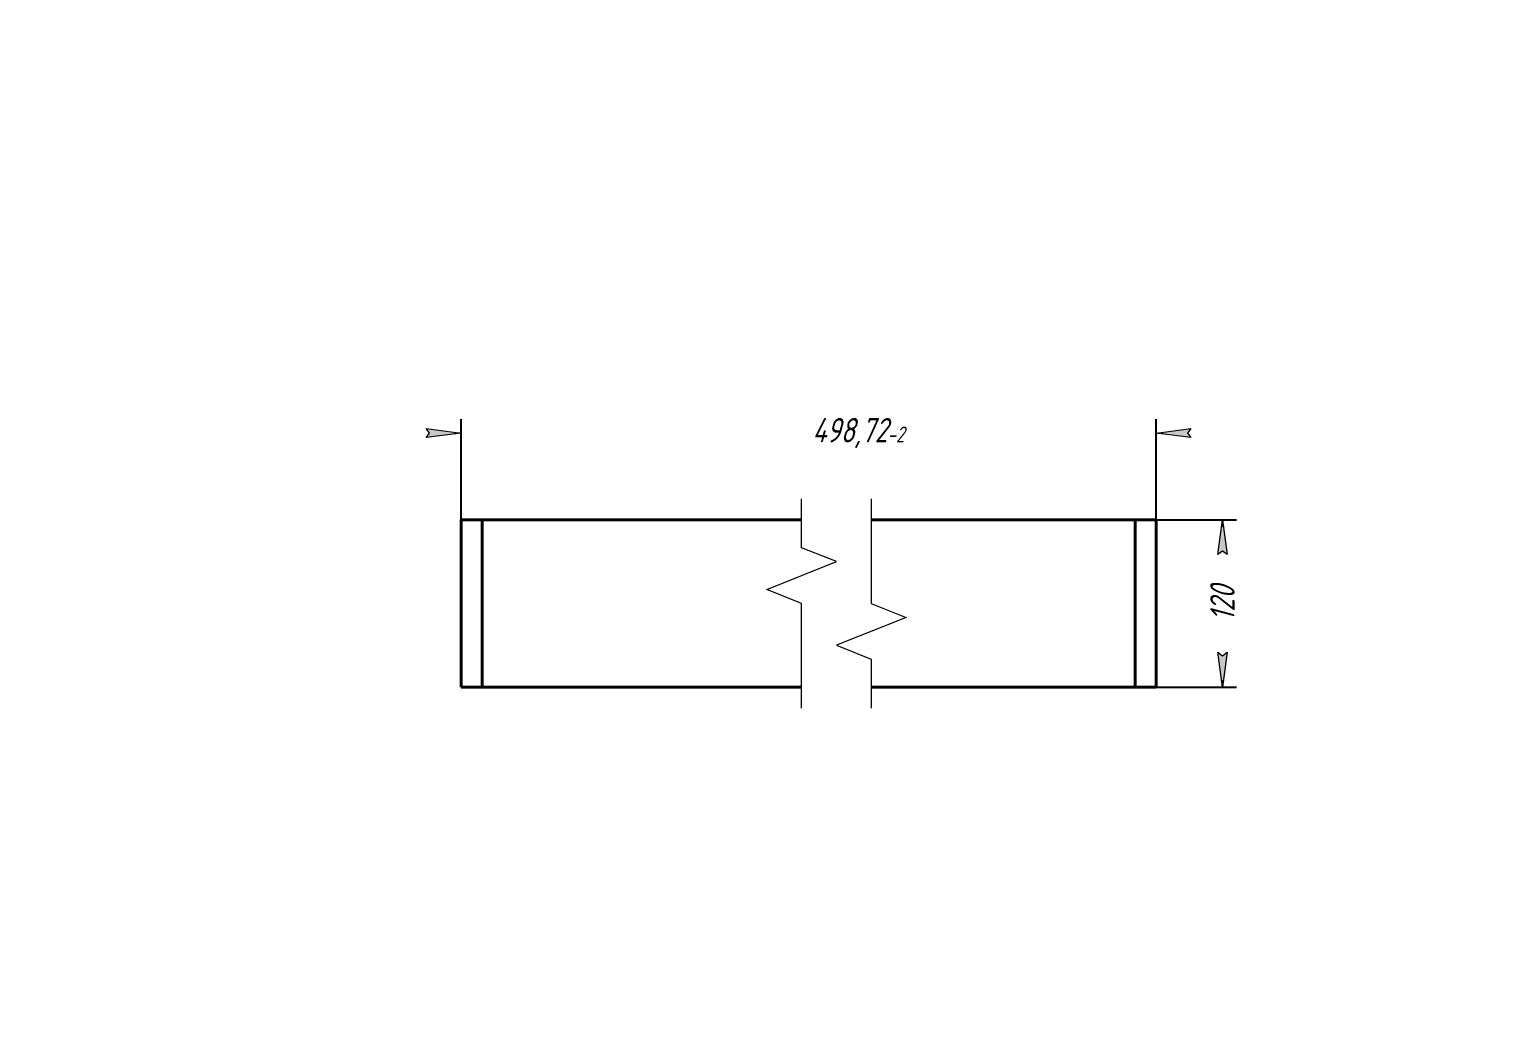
# Model space of a CAD drawing. Header units: millimetres. Extents: x 0 to 210, y 0 to 297.
# Drawn here: x 0 to 210, y 153 to 297 of the extents above; entities that cross this region are included whole.
import ezdxf

# ---------------------------------------------------------------- set-up
doc = ezdxf.new("R2010")
doc.units = ezdxf.units.MM
for name, pattern in [('K5LT_BASIC', [0]), ('K5LT_THIN', [0]), ('K5LT_THIN_INCLUDED_TO_HATCHING', [0])]:
    doc.linetypes.add(name, pattern=pattern)
doc.layers.add('Системный слой', color=7, linetype='Continuous')
doc.styles.add('KDIMTEXTSTYLE', font='GOST_AU.SHX', dxfattribs={"width": 0.96, "oblique": 15, "height": 5})
doc.dimstyles.new('KDIMSTYLE (0.20)', dxfattribs={"dimtxt": 5, "dimasz": 1, "dimexe": 2, "dimexo": 0.0625, "dimgap": 1, "dimtad": 1, "dimlfac": 5, "dimtxsty": 'KDIMTEXTSTYLE', "dimsah": 1, "dimcen": 0.09, "dimdle": 1, "dimadec": 0, "dimazin": 0, "dimtfac": 0.667, "dimtmove": 0, "dimatfit": 3, "dimfxl": 1, "dimtvp": 1, "dimtolj": 1, "dimtzin": 0, "dimarcsym": 0})

# ---------------------------------------------------------------- blocks, each defined once
blk = doc.blocks.new('U0')
at = {"layer": 'Системный слой', "color": 150, "linetype": 'K5LT_BASIC', "lineweight": 40, "true_color": 0x0080ff}
for p, q in [((110.8258452167607, 226.6650050951972), (64.97434107733812, 226.6650050951972)), ((158.6772068072214, 226.6650050951972), (120.825845216977, 226.6650050951972))]:
    blk.add_line(p, q, dxfattribs=at)
blk = doc.blocks.new('U1')
at = {"layer": 'Системный слой', "color": 150, "linetype": 'K5LT_BASIC', "lineweight": 40, "true_color": 0x0080ff}
for p, q in [((64.97434107733808, 202.6650050951972), (110.8258452167607, 202.6650050951972)), ((120.825845216977, 202.6650050951972), (158.6772068072214, 202.6650050951972))]:
    blk.add_line(p, q, dxfattribs=at)
blk = doc.blocks.new('KDIMARROW_01')
at = {"layer": 'Системный слой'}
blk.add_hatch(color=0, dxfattribs=at).paths.add_polyline_path([(-5, -0.6582624912261956), (0, 0), (-5, 0.658262491226197), (-4.5, 5.51091059616309e-16)])
at = {"layer": 'Системный слой', "color": 0, "linetype": 'K5LT_THIN', "lineweight": 18}
for p, q in [((-4.5, 5.51091059616309e-16), (-5, 0.658262491226197)), ((-5, 0.658262491226197), (0, 0)), ((0, 0), (-5, -0.6582624912261956)), ((-5, -0.6582624912261956), (-4.5, 5.51091059616309e-16)), ((0, 0), (-1, 0))]:
    blk.add_line(p, q, dxfattribs=at)
blk = doc.blocks.new('U22')
at = {"layer": 'Системный слой', "color": 7, "linetype": 'K5LT_THIN_INCLUDED_TO_HATCHING', "lineweight": 18}
for p, q in [((110.8258452167607, 222.6650050951972), (110.8258452167607, 229.665005093707)), ((115.8258452167607, 220.6650050951972), (110.8258452167607, 222.6650050951972)), ((105.8258452167607, 216.6650050951972), (115.8258452167607, 220.6650050951972)), ((110.8258452167607, 214.6650050951972), (105.8258452167607, 216.6650050951972)), ((110.8258452167607, 199.6650050944521), (110.8258452167607, 214.6650050951972))]:
    blk.add_line(p, q, dxfattribs=at)
blk = doc.blocks.new('U23')
at = {"layer": 'Системный слой', "color": 7, "linetype": 'K5LT_THIN_INCLUDED_TO_HATCHING', "lineweight": 18}
for p, q in [((120.825845216977, 229.6650050944521), (120.825845216977, 214.6650050951972)), ((120.825845216977, 214.6650050951972), (125.825845216977, 212.6650050951972)), ((125.825845216977, 212.6650050951972), (115.825845216977, 208.6650050951972)), ((115.825845216977, 208.6650050951972), (120.825845216977, 206.6650050951972)), ((120.825845216977, 206.6650050951972), (120.825845216977, 199.6650050966873))]:
    blk.add_line(p, q, dxfattribs=at)

msp = doc.modelspace()

# ---------------------------------------------------------------- linework, layer by layer
at = {"layer": 'Системный слой', "color": 150, "linetype": 'K5LT_BASIC', "lineweight": 40, "true_color": 0x0080ff}
for p, q in [((61.95358240509988, 226.6650050951972), (64.97434107733812, 226.6650050951972)), ((61.95358240509988, 226.6650050951972), (61.95358240509988, 202.6650050951972)), ((64.97434107733812, 226.6650050951972), (64.97434107733808, 202.6650050951972)), ((158.6772068072214, 226.6650050951972), (161.6979654794596, 226.6650050951972)), ((158.6772068072214, 202.6650050951972), (158.6772068072214, 226.6650050951972)), ((161.6979654794596, 202.6650050951972), (161.6979654794596, 226.6650050951972)), ((64.97434107733808, 202.6650050951972), (61.95358240509988, 202.6650050951972)), ((161.6979654794596, 202.6650050951972), (158.6772068072214, 202.6650050951972))]:
    msp.add_line(p, q, dxfattribs=at)

# ---------------------------------------------------------------- block references
at = {"layer": 'Системный слой'}
for name in ['U22', 'U23', 'U0', 'U1']:
    msp.add_blockref(name, (0, 0), dxfattribs=at)

# ---------------------------------------------------------------- dimensions: what is measured, and where the dimension line sits
at = {"layer": 'Системный слой', "color": 7}
msp.add_linear_dim(base=(61.95358240509989, 239.1069633873455), p1=(161.6979654794596, 226.6650050951972), p2=(61.95358240509989, 226.6650050951972), location=(118.9535824050999, 239.1069633873455), dimstyle='KDIMSTYLE (0.20)', override={"dimexo": 0, "dimpost": '\\H3.5;\\W0.965;\\Q15;<>\\H0.65x;\\S^-2;\\H1.5x;', "dimblk1": 'KDIMARROW_01', "dimblk2": 'KDIMARROW_01', "dimse1": 0, "dimse2": 0, "dimclrt": 7, "dimtolj": 1}, dxfattribs=at).render()
msp.add_linear_dim(base=(171.2129232496652, 226.6650050951972), p1=(161.6979654794596, 202.6650050951972), p2=(161.6979654794596, 226.6650050951972), angle=90, location=(171.2129232496652, 214.6650050951972), dimstyle='KDIMSTYLE (0.20)', override={"dimexo": 0, "dimpost": '\\H3.5;\\W0.965;\\Q15;<>', "dimblk1": 'KDIMARROW_01', "dimblk2": 'KDIMARROW_01', "dimse1": 0, "dimse2": 0, "dimclrt": 7, "dimtolj": 1}, dxfattribs=at).render()

doc.saveas('drawing.dxf')
